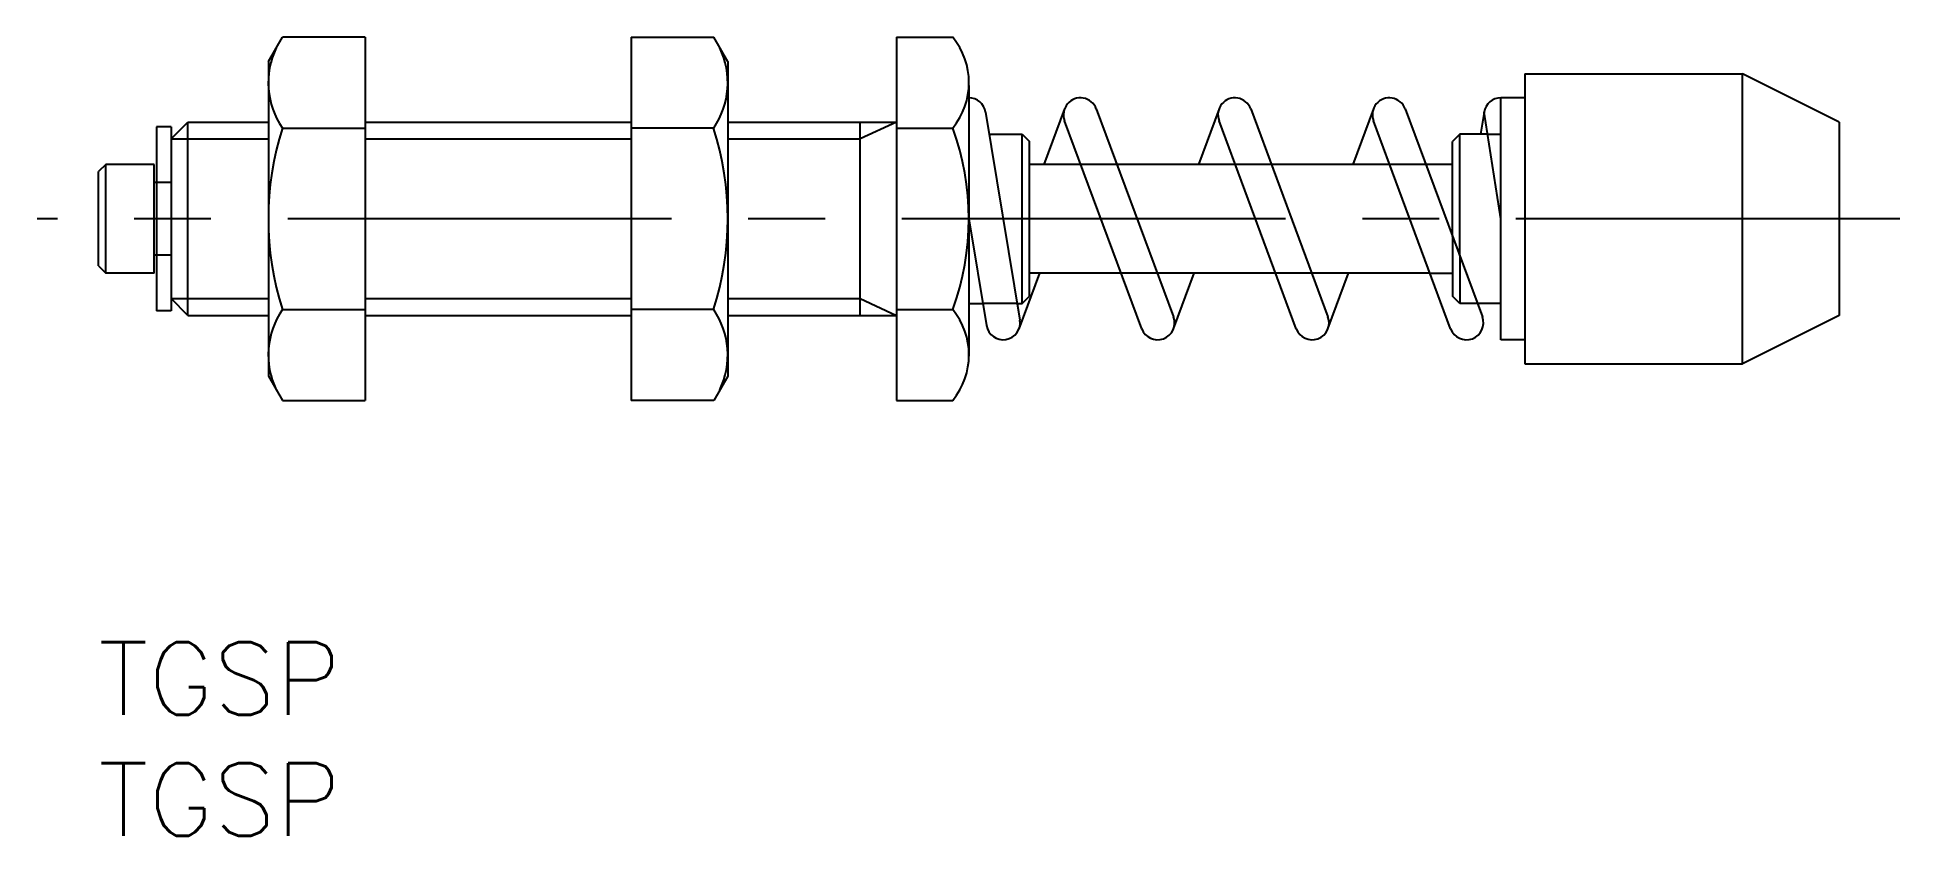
# Model space of a CAD drawing. Extents: x -2.5 to 74.5, y -8 to 25.
import ezdxf

# ---------------------------------------------------------------- set-up
doc = ezdxf.new("R2010")
doc.units = 0
doc.header["$LTSCALE"] = 0.5
doc.linetypes.add('CENTER', pattern=[50.8, 31.75, -6.35, 6.35, -6.35])
doc.linetypes.add('DASHED', pattern=[19.05, 12.7, -6.35])
for name, color, linetype in [('MSM_CENTER', 1, 'CENTER'), ('MSM_CONTINUOUS', 7, 'CONTINUOUS'), ('MSM_DASHED', 4, 'DASHED'), ('MSM_NARROW', 5, 'CONTINUOUS'), ('MSM_PART_NUMBER', 7, 'CONTINUOUS')]:
    doc.layers.add(name, color=color, linetype=linetype)
doc.styles.get("Standard").update_dxf_attribs({"font": 'txt.shx', "height": 3, "bigfont": 'bigfont.shx'})

msp = doc.modelspace()

# ---------------------------------------------------------------- linework, layer by layer
at = {"layer": 'MSM_CENTER'}
msp.add_line((74.5, 17.506), (-2.534, 17.506), dxfattribs=at)
at = {"layer": 'MSM_CONTINUOUS'}
for p, q in [((7.024, 24.006), (7.604, 25.011)), ((11.024, 25.011), (7.604, 25.011)), ((11.024, 25.011), (11.024, 10)), ((22.024, 25.011), (22.024, 10)), ((22.024, 25.011), (25.443, 25.011)), ((26.024, 24.006), (25.443, 25.011)), ((33, 25.011), (35.334, 25.011)), ((33, 25.011), (33, 10)), ((7.024, 24.006), (7.024, 11.006)), ((26.024, 24.006), (26.024, 11.006)), ((59, 23.506), (59, 11.506)), ((59, 23.506), (68, 23.506)), ((72, 21.506), (68, 23.506)), ((68, 11.506), (68, 23.506)), ((36, 23.011), (36, 11.831)), ((59, 22.506), (58, 22.506)), ((58, 12.506), (58, 22.506)), ((36.691, 21.92), (38.11, 13.32)), ((39.956, 22.049), (39.105, 19.756)), ((41.269, 22.049), (44.463, 13.449)), ((46.344, 22.049), (45.492, 19.756)), ((47.656, 22.049), (50.85, 13.449)), ((52.731, 22.049), (51.879, 19.756)), ((54.044, 22.049), (57.237, 13.449)), ((57.309, 21.92), (57.159, 21.006)), ((58, 17.506), (57.309, 21.92)), ((2.4, 21.306), (2.4, 13.706)), ((3, 21.306), (2.4, 21.306)), ((3, 20.806), (3.7, 21.506)), ((3, 21.306), (3, 13.706)), ((3.7, 21.506), (7.024, 21.506)), ((3.7, 13.506), (3.7, 21.506)), ((7.604, 21.258), (11.024, 21.258)), ((11.024, 21.506), (22.024, 21.506)), ((25.443, 21.258), (22.024, 21.258)), ((26.024, 21.506), (33, 21.506)), ((31.5, 13.506), (31.5, 21.506)), ((33, 21.258), (35.334, 21.258)), ((36.841, 21.006), (38.2, 21.006)), ((38.2, 21.006), (38.5, 20.706)), ((38.2, 14.006), (38.2, 21.006)), ((43.15, 12.962), (39.956, 21.562)), ((49.537, 12.962), (46.344, 21.562)), ((55.925, 12.962), (52.731, 21.562)), ((56.3, 21.006), (56, 20.706)), ((57.452, 21.006), (56.3, 21.006)), ((56.3, 15.973), (56.3, 21.006)), ((72, 21.506), (72, 13.506)), ((38.5, 14.306), (38.5, 20.706)), ((56, 16.781), (56, 20.706)), ((0.3, 19.756), (0, 19.456)), ((0, 15.556), (0, 19.456)), ((2.3, 19.756), (0.3, 19.756)), ((0.3, 15.256), (0.3, 19.756)), ((2.3, 15.256), (2.3, 19.756)), ((40.627, 19.756), (38.5, 19.756)), ((47.015, 19.756), (42.121, 19.756)), ((53.373, 19.756), (48.508, 19.756)), ((56, 19.756), (54.895, 19.756)), ((2.4, 19.006), (2.3, 19.006)), ((36, 17.506), (36.728, 13.092)), ((0, 15.556), (0.3, 15.256)), ((2.4, 16.006), (2.3, 16.006)), ((2.3, 15.256), (0.3, 15.256)), ((38.075, 12.962), (38.927, 15.256)), ((42.298, 15.256), (38.5, 15.256)), ((48.686, 15.256), (43.792, 15.256)), ((44.463, 12.962), (45.314, 15.256)), ((55.073, 15.256), (50.179, 15.256)), ((50.85, 12.962), (51.702, 15.256)), ((3.7, 13.506), (3, 14.206)), ((36, 14.006), (36.577, 14.006)), ((37.996, 14.006), (38.11, 13.32)), ((37.996, 14.006), (38.2, 14.006)), ((38.2, 14.006), (38.5, 14.306)), ((58, 14.006), (57.031, 14.006)), ((3, 13.706), (2.4, 13.706)), ((3.7, 13.506), (7.024, 13.506)), ((7.604, 13.753), (11.024, 13.753)), ((11.024, 13.506), (22.024, 13.506)), ((25.443, 13.753), (22.024, 13.753)), ((26.024, 13.506), (33, 13.506)), ((33, 13.753), (35.334, 13.753)), ((72, 13.506), (68, 11.506)), ((59, 12.506), (58, 12.506)), ((7.024, 11.006), (7.604, 10)), ((26.024, 11.006), (25.443, 10)), ((59, 11.506), (68, 11.506)), ((7.604, 10), (11.024, 10)), ((25.443, 10), (22.024, 10)), ((33, 10), (35.334, 10))]:
    msp.add_line(p, q, dxfattribs=at)
for centre, radius, start, end in [((33.036, 23.135), 2.966, 320.75959, 39.24041), ((10.346, 23.135), 3.323, 154.38425, 214.38425), ((22.701, 23.135), 3.323, 325.61575, 25.61575), ((36, 21.806), 0.7, 9.36892, 90), ((40.613, 21.806), 0.7, 20.37295, 200.37295), ((47, 21.806), 0.7, 20.37295, 200.37295), ((53.387, 21.806), 0.7, 20.37295, 200.37295), ((58, 21.806), 0.7, 90, 170.63108), ((19.443, 17.506), 12.419, 162.41205, 197.58795), ((13.604, 17.506), 12.419, 342.41205, 17.58795), ((25.099, 17.506), 10.901, 339.86365, 20.13634), ((10.346, 11.876), 3.323, 145.61575, 205.61575), ((22.701, 11.876), 3.323, 334.38425, 34.38425), ((33.036, 11.876), 2.966, 320.75959, 39.24041), ((37.419, 13.206), 0.7, 189.36892, 9.36892), ((43.806, 13.206), 0.7, 200.37295, 20.37295), ((50.194, 13.206), 0.7, 200.37295, 20.37295), ((56.581, 13.206), 0.7, 200.37295, 20.37295)]:
    msp.add_arc(centre, radius, start, end, dxfattribs=at)
at = {"layer": 'MSM_DASHED'}
for p, q in [((57.452, 21.006), (58, 21.006)), ((42.121, 19.756), (40.627, 19.756)), ((48.508, 19.756), (47.015, 19.756)), ((54.895, 19.756), (53.373, 19.756)), ((3, 19.006), (2.4, 19.006)), ((56, 16.781), (56, 14.306)), ((3, 16.006), (2.4, 16.006)), ((56.3, 15.973), (56.3, 14.006)), ((43.792, 15.256), (42.298, 15.256)), ((50.179, 15.256), (48.686, 15.256)), ((55.073, 15.256), (56, 15.256)), ((37.996, 14.006), (36.577, 14.006)), ((56.3, 14.006), (56, 14.306)), ((57.031, 14.006), (56.3, 14.006))]:
    msp.add_line(p, q, dxfattribs=at)
at = {"layer": 'MSM_NARROW'}
for p, q in [((3, 20.806), (7.024, 20.806)), ((11.024, 20.806), (22.024, 20.806)), ((26.024, 20.806), (31.5, 20.806)), ((33, 21.506), (31.5, 20.806)), ((3, 14.206), (7.024, 14.206)), ((11.024, 14.206), (22.024, 14.206)), ((26.024, 14.206), (31.5, 14.206)), ((31.5, 14.206), (33, 13.506))]:
    msp.add_line(p, q, dxfattribs=at)

# ---------------------------------------------------------------- texts
at = {"layer": 'MSM_PART_NUMBER'}
for p in [(0, -3), (0, -8)]:
    msp.add_text('TGSP', height=3, dxfattribs=at).set_placement(p)

doc.saveas('drawing.dxf')
